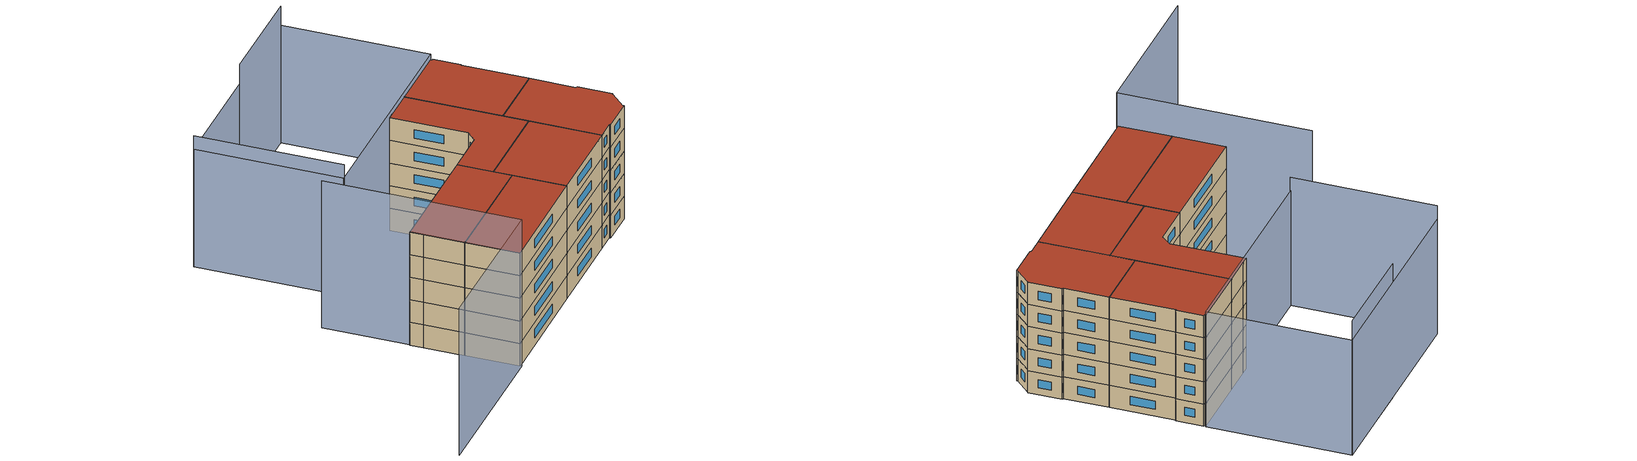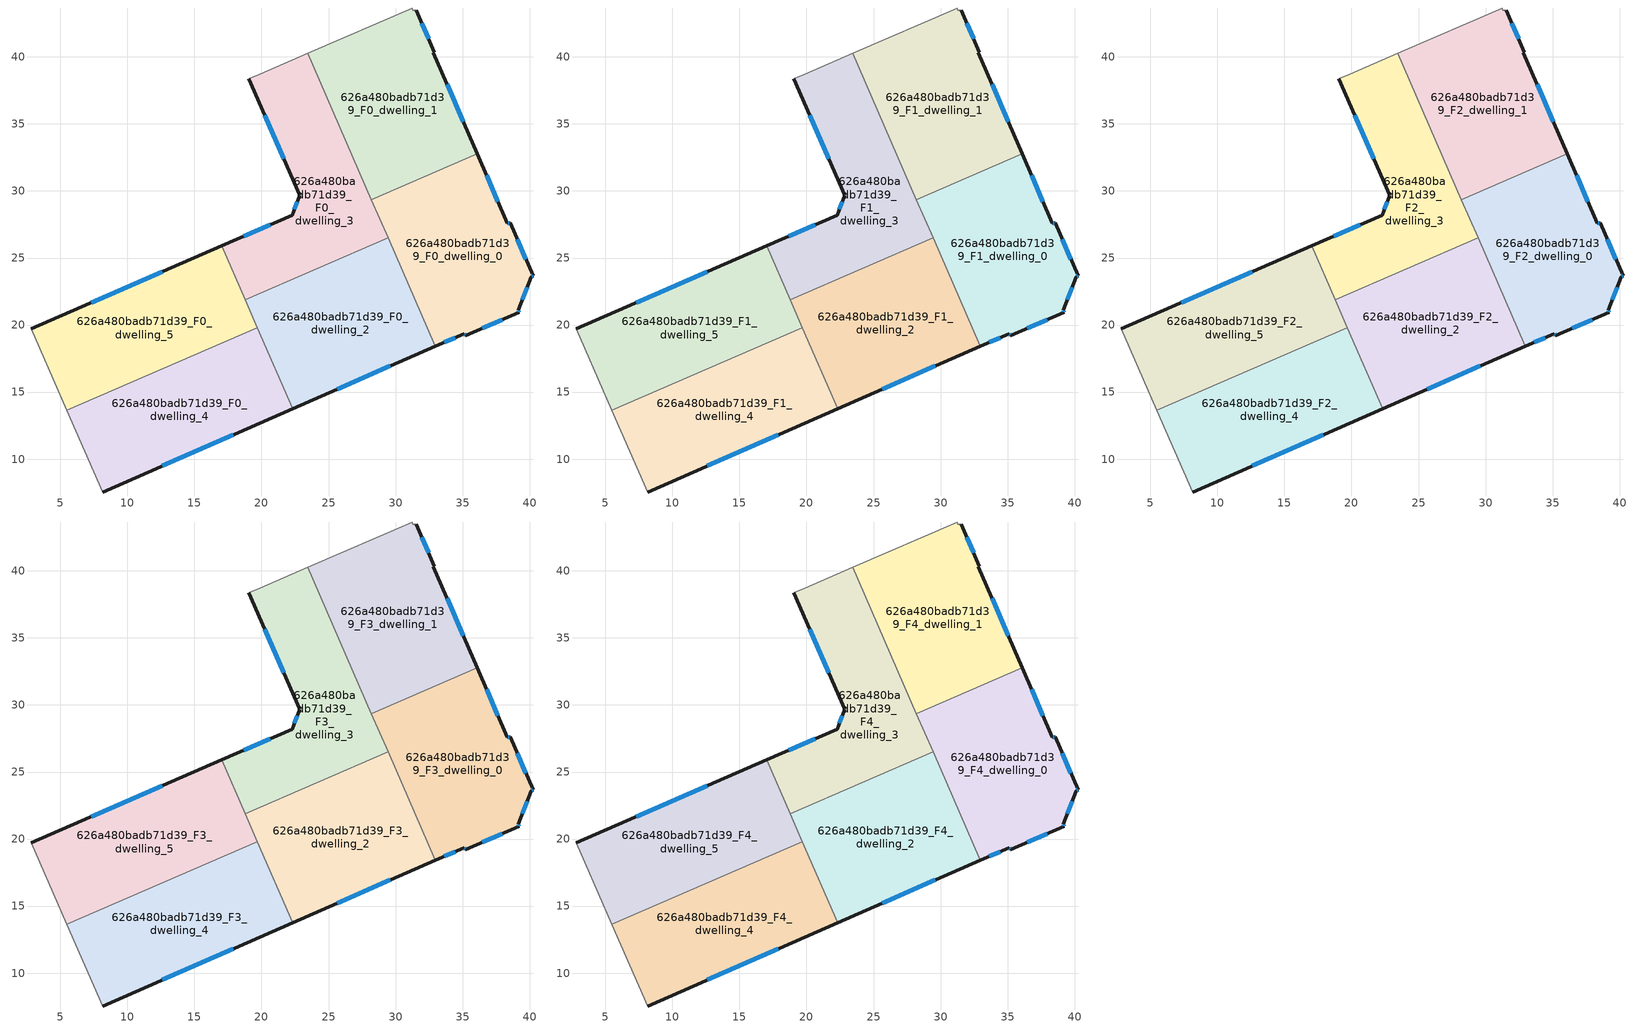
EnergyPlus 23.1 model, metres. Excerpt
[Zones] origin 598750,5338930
626a480badb71d39_F0_dwelling_0
 floor ground (EU_floor_Construction): 36.09,32.79 38.34,27.58 38.54,27.62 40.26,23.68 40.13,23.61 39.16,21.11 39.22,20.95 35.21,19.22 35.13,19.37 32.95,18.41 28.2,29.36 z0
 wall outside (EU_wall_Construction): 32.95,18.41 35.13,19.37 35.21,19.22 39.22,20.95 39.16,21.11 40.13,23.61 40.26,23.68 38.54,27.62 38.34,27.58 36.09,32.79 z0:3
 wall to 626a480badb71d39_F0_dwelling_2 (EU_wall_Construction): 29.44,26.5 32.95,18.41 z0:3
 wall to 626a480badb71d39_F0_dwelling_1 (EU_wall_Construction): 36.09,32.79 28.2,29.36 z0:3
 wall to 626a480badb71d39_F0_dwelling_3 (EU_wall_Construction): 28.2,29.36 29.44,26.5 z0:3
 window (EU_Window_Construction): 40.17,23.63 40.22,23.66 / 39.46,21.89 39.83,22.83 / 39.2,21 39.18,21.06 / 36.47,19.76 37.96,20.4 / 35.15,19.32 35.19,19.26 / 33.63,18.71 34.45,19.07 / 37.64,29.21 36.79,31.15 / 38.48,27.61 38.41,27.59 / 39.72,24.92 39.08,26.39 z0.94:2.06
626a480badb71d39_F0_dwelling_1
 floor ground (EU_floor_Construction): 31.54,43.49 32.88,40.35 32.81,40.32 36.09,32.79 28.2,29.36 23.46,40.27 31.23,43.64 31.3,43.48 z0
 wall outside (EU_wall_Construction): 36.09,32.79 32.81,40.32 32.88,40.35 31.54,43.49 z0:3
 wall adiabatic (EU_wall_Construction): 31.54,43.49 31.3,43.48 31.23,43.64 23.46,40.27 z0:3
 wall to 626a480badb71d39_F0_dwelling_3 (EU_wall_Construction): 23.46,40.27 28.2,29.36 z0:3
 window (EU_Window_Construction): 32.46,41.34 31.96,42.51 / 35.06,35.15 33.84,37.96 z0.94:2.06
626a480badb71d39_F0_dwelling_2
 floor ground (EU_floor_Construction): 29.44,26.5 32.95,18.41 22.32,13.75 18.79,21.88 z0
 wall outside (EU_wall_Construction): 22.32,13.75 32.95,18.41 z0:3
 wall to 626a480badb71d39_F0_dwelling_4 (EU_wall_Construction): 19.69,19.81 22.32,13.75 z0:3
 wall to 626a480badb71d39_F0_dwelling_3 (EU_wall_Construction): 29.44,26.5 18.79,21.88 z0:3
 wall to 626a480badb71d39_F0_dwelling_5 (EU_wall_Construction): 18.79,21.88 19.69,19.81 z0:3
 window (EU_Window_Construction): 25.65,15.21 29.62,16.95 z0.94:2.06
626a480badb71d39_F0_dwelling_3
 floor ground (EU_floor_Construction): 23.46,40.27 29.44,26.5 18.79,21.88 17.05,25.9 22.29,28.18 22.84,29.68 19.04,38.35 19.87,38.72 z0
 wall outside (EU_wall_Construction): 19.04,38.35 22.84,29.68 22.29,28.18 17.05,25.9 z0:3
 wall adiabatic (EU_wall_Construction): 23.46,40.27 19.87,38.72 19.04,38.35 z0:3
 wall to 626a480badb71d39_F0_dwelling_5 (EU_wall_Construction): 17.05,25.9 18.79,21.88 z0:3
 window (EU_Window_Construction): 20.23,35.64 21.65,32.4 / 20.64,27.47 18.69,26.61 / 22.67,29.21 22.46,28.65 z0.94:2.06
626a480badb71d39_F0_dwelling_4
 floor ground (EU_floor_Construction): 19.69,19.81 22.32,13.75 8.17,7.55 5.5,13.65 z0
 wall outside (EU_wall_Construction): 8.17,7.55 22.32,13.75 z0:3
 wall adiabatic (EU_wall_Construction): 5.5,13.65 8.17,7.55 z0:3
 wall to 626a480badb71d39_F0_dwelling_5 (EU_wall_Construction): 19.69,19.81 5.5,13.65 z0:3
 window (EU_Window_Construction): 12.6,9.49 17.88,11.81 z0.94:2.06
626a480badb71d39_F0_dwelling_5
 floor ground (EU_floor_Construction): 17.05,25.9 19.69,19.81 5.5,13.65 3.47,18.28 2.84,19.71 z0
 wall outside (EU_wall_Construction): 17.05,25.9 2.84,19.71 z0:3
 wall adiabatic (EU_wall_Construction): 2.84,19.71 3.47,18.28 5.5,13.65 z0:3
 window (EU_Window_Construction): 12.59,23.96 7.29,21.65 z0.94:2.06
626a480badb71d39_F1_dwelling_0
 floor to 626a480badb71d39_F0_dwelling_0 (EU_floor_Construction): 36.09,32.79 38.34,27.58 38.54,27.62 40.26,23.68 40.13,23.61 39.16,21.11 39.22,20.95 35.21,19.22 35.13,19.37 32.95,18.41 28.2,29.36 z3
 wall outside (EU_wall_Construction): 32.95,18.41 35.13,19.37 35.21,19.22 39.22,20.95 39.16,21.11 40.13,23.61 40.26,23.68 38.54,27.62 38.34,27.58 36.09,32.79 z3:6
 wall to 626a480badb71d39_F1_dwelling_2 (EU_wall_Construction): 29.44,26.5 32.95,18.41 z3:6
 wall to 626a480badb71d39_F1_dwelling_1 (EU_wall_Construction): 36.09,32.79 28.2,29.36 z3:6
 wall to 626a480badb71d39_F1_dwelling_3 (EU_wall_Construction): 28.2,29.36 29.44,26.5 z3:6
 window (EU_Window_Construction): 40.17,23.63 40.22,23.66 / 39.46,21.89 39.83,22.83 / 39.2,21 39.18,21.06 / 36.47,19.76 37.96,20.4 / 35.15,19.32 35.19,19.26 / 33.63,18.71 34.45,19.07 / 37.64,29.21 36.79,31.15 / 38.48,27.61 38.41,27.59 / 39.72,24.92 39.08,26.39 z3.94:5.06
626a480badb71d39_F1_dwelling_1
 floor to 626a480badb71d39_F0_dwelling_1 (EU_floor_Construction): 31.54,43.49 32.88,40.35 32.81,40.32 36.09,32.79 28.2,29.36 23.46,40.27 31.23,43.64 31.3,43.48 z3
 wall outside (EU_wall_Construction): 36.09,32.79 32.81,40.32 32.88,40.35 31.54,43.49 z3:6
 wall adiabatic (EU_wall_Construction): 31.54,43.49 31.3,43.48 31.23,43.64 23.46,40.27 z3:6
 wall to 626a480badb71d39_F1_dwelling_3 (EU_wall_Construction): 23.46,40.27 28.2,29.36 z3:6
 window (EU_Window_Construction): 32.46,41.34 31.96,42.51 / 35.06,35.15 33.84,37.96 z3.94:5.06
626a480badb71d39_F1_dwelling_2
 floor to 626a480badb71d39_F0_dwelling_2 (EU_floor_Construction): 29.44,26.5 32.95,18.41 22.32,13.75 18.79,21.88 z3
 wall outside (EU_wall_Construction): 22.32,13.75 32.95,18.41 z3:6
 wall to 626a480badb71d39_F1_dwelling_4 (EU_wall_Construction): 19.69,19.81 22.32,13.75 z3:6
 wall to 626a480badb71d39_F1_dwelling_3 (EU_wall_Construction): 29.44,26.5 18.79,21.88 z3:6
 wall to 626a480badb71d39_F1_dwelling_5 (EU_wall_Construction): 18.79,21.88 19.69,19.81 z3:6
 window (EU_Window_Construction): 25.65,15.21 29.62,16.95 z3.94:5.06
626a480badb71d39_F1_dwelling_3
 floor to 626a480badb71d39_F0_dwelling_3 (EU_floor_Construction): 23.46,40.27 29.44,26.5 18.79,21.88 17.05,25.9 22.29,28.18 22.84,29.68 19.04,38.35 19.87,38.72 z3
 wall outside (EU_wall_Construction): 19.04,38.35 22.84,29.68 22.29,28.18 17.05,25.9 z3:6
 wall adiabatic (EU_wall_Construction): 23.46,40.27 19.87,38.72 19.04,38.35 z3:6
 wall to 626a480badb71d39_F1_dwelling_5 (EU_wall_Construction): 17.05,25.9 18.79,21.88 z3:6
 window (EU_Window_Construction): 20.23,35.64 21.65,32.4 / 20.64,27.47 18.69,26.61 / 22.67,29.21 22.46,28.65 z3.94:5.06
626a480badb71d39_F1_dwelling_4
 floor to 626a480badb71d39_F0_dwelling_4 (EU_floor_Construction): 19.69,19.81 22.32,13.75 8.17,7.55 5.5,13.65 z3
 wall outside (EU_wall_Construction): 8.17,7.55 22.32,13.75 z3:6
 wall adiabatic (EU_wall_Construction): 5.5,13.65 8.17,7.55 z3:6
 wall to 626a480badb71d39_F1_dwelling_5 (EU_wall_Construction): 19.69,19.81 5.5,13.65 z3:6
 window (EU_Window_Construction): 12.6,9.49 17.88,11.81 z3.94:5.06
626a480badb71d39_F1_dwelling_5
 floor to 626a480badb71d39_F0_dwelling_5 (EU_floor_Construction): 17.05,25.9 19.69,19.81 5.5,13.65 3.47,18.28 2.84,19.71 z3
 wall outside (EU_wall_Construction): 17.05,25.9 2.84,19.71 z3:6
 wall adiabatic (EU_wall_Construction): 2.84,19.71 3.47,18.28 5.5,13.65 z3:6
 window (EU_Window_Construction): 12.59,23.96 7.29,21.65 z3.94:5.06
626a480badb71d39_F2_dwelling_0
 floor to 626a480badb71d39_F1_dwelling_0 (EU_floor_Construction): 36.09,32.79 38.34,27.58 38.54,27.62 40.26,23.68 40.13,23.61 39.16,21.11 39.22,20.95 35.21,19.22 35.13,19.37 32.95,18.41 28.2,29.36 z6
 wall outside (EU_wall_Construction): 32.95,18.41 35.13,19.37 35.21,19.22 39.22,20.95 39.16,21.11 40.13,23.61 40.26,23.68 38.54,27.62 38.34,27.58 36.09,32.79 z6:9
 wall to 626a480badb71d39_F2_dwelling_2 (EU_wall_Construction): 29.44,26.5 32.95,18.41 z6:9
 wall to 626a480badb71d39_F2_dwelling_1 (EU_wall_Construction): 36.09,32.79 28.2,29.36 z6:9
 wall to 626a480badb71d39_F2_dwelling_3 (EU_wall_Construction): 28.2,29.36 29.44,26.5 z6:9
 window (EU_Window_Construction): 40.17,23.63 40.22,23.66 / 39.46,21.89 39.83,22.83 / 39.2,21 39.18,21.06 / 36.47,19.76 37.96,20.4 / 35.15,19.32 35.19,19.26 / 33.63,18.71 34.45,19.07 / 37.64,29.21 36.79,31.15 / 38.48,27.61 38.41,27.59 / 39.72,24.92 39.08,26.39 z6.94:8.06
626a480badb71d39_F2_dwelling_1
 floor to 626a480badb71d39_F1_dwelling_1 (EU_floor_Construction): 31.54,43.49 32.88,40.35 32.81,40.32 36.09,32.79 28.2,29.36 23.46,40.27 31.23,43.64 31.3,43.48 z6
 wall outside (EU_wall_Construction): 36.09,32.79 32.81,40.32 32.88,40.35 31.54,43.49 z6:9
 wall adiabatic (EU_wall_Construction): 31.54,43.49 31.3,43.48 31.23,43.64 23.46,40.27 z6:9
 wall to 626a480badb71d39_F2_dwelling_3 (EU_wall_Construction): 23.46,40.27 28.2,29.36 z6:9
 window (EU_Window_Construction): 32.46,41.34 31.96,42.51 / 35.06,35.15 33.84,37.96 z6.94:8.06
626a480badb71d39_F2_dwelling_2
 floor to 626a480badb71d39_F1_dwelling_2 (EU_floor_Construction): 29.44,26.5 32.95,18.41 22.32,13.75 18.79,21.88 z6
 wall outside (EU_wall_Construction): 22.32,13.75 32.95,18.41 z6:9
 wall to 626a480badb71d39_F2_dwelling_4 (EU_wall_Construction): 19.69,19.81 22.32,13.75 z6:9
 wall to 626a480badb71d39_F2_dwelling_3 (EU_wall_Construction): 29.44,26.5 18.79,21.88 z6:9
 wall to 626a480badb71d39_F2_dwelling_5 (EU_wall_Construction): 18.79,21.88 19.69,19.81 z6:9
 window (EU_Window_Construction): 25.65,15.21 29.62,16.95 z6.94:8.06
626a480badb71d39_F2_dwelling_3
 floor to 626a480badb71d39_F1_dwelling_3 (EU_floor_Construction): 23.46,40.27 29.44,26.5 18.79,21.88 17.05,25.9 22.29,28.18 22.84,29.68 19.04,38.35 19.87,38.72 z6
 wall outside (EU_wall_Construction): 19.04,38.35 22.84,29.68 22.29,28.18 17.05,25.9 z6:9
 wall adiabatic (EU_wall_Construction): 23.46,40.27 19.87,38.72 19.04,38.35 z6:9
 wall to 626a480badb71d39_F2_dwelling_5 (EU_wall_Construction): 17.05,25.9 18.79,21.88 z6:9
 window (EU_Window_Construction): 20.23,35.64 21.65,32.4 / 20.64,27.47 18.69,26.61 / 22.67,29.21 22.46,28.65 z6.94:8.06
626a480badb71d39_F2_dwelling_4
 floor to 626a480badb71d39_F1_dwelling_4 (EU_floor_Construction): 19.69,19.81 22.32,13.75 8.17,7.55 5.5,13.65 z6
 wall outside (EU_wall_Construction): 8.17,7.55 22.32,13.75 z6:9
 wall adiabatic (EU_wall_Construction): 5.5,13.65 8.17,7.55 z6:9
 wall to 626a480badb71d39_F2_dwelling_5 (EU_wall_Construction): 19.69,19.81 5.5,13.65 z6:9
 window (EU_Window_Construction): 12.6,9.49 17.88,11.81 z6.94:8.06
626a480badb71d39_F2_dwelling_5
 floor to 626a480badb71d39_F1_dwelling_5 (EU_floor_Construction): 17.05,25.9 19.69,19.81 5.5,13.65 3.47,18.28 2.84,19.71 z6
 wall outside (EU_wall_Construction): 17.05,25.9 2.84,19.71 z6:9
 wall adiabatic (EU_wall_Construction): 2.84,19.71 3.47,18.28 5.5,13.65 z6:9
 window (EU_Window_Construction): 12.59,23.96 7.29,21.65 z6.94:8.06
626a480badb71d39_F3_dwelling_0
 floor to 626a480badb71d39_F2_dwelling_0 (EU_floor_Construction): 36.09,32.79 38.34,27.58 38.54,27.62 40.26,23.68 40.13,23.61 39.16,21.11 39.22,20.95 35.21,19.22 35.13,19.37 32.95,18.41 28.2,29.36 z9
 wall outside (EU_wall_Construction): 32.95,18.41 35.13,19.37 35.21,19.22 39.22,20.95 39.16,21.11 40.13,23.61 40.26,23.68 38.54,27.62 38.34,27.58 36.09,32.79 z9:12
 wall to 626a480badb71d39_F3_dwelling_2 (EU_wall_Construction): 29.44,26.5 32.95,18.41 z9:12
 wall to 626a480badb71d39_F3_dwelling_1 (EU_wall_Construction): 36.09,32.79 28.2,29.36 z9:12
 wall to 626a480badb71d39_F3_dwelling_3 (EU_wall_Construction): 28.2,29.36 29.44,26.5 z9:12
 window (EU_Window_Construction): 40.17,23.63 40.22,23.66 / 39.46,21.89 39.83,22.83 / 39.2,21 39.18,21.06 / 36.47,19.76 37.96,20.4 / 35.15,19.32 35.19,19.26 / 33.63,18.71 34.45,19.07 / 37.64,29.21 36.79,31.15 / 38.48,27.61 38.41,27.59 / 39.72,24.92 39.08,26.39 z9.94:11.06
626a480badb71d39_F3_dwelling_1
 floor to 626a480badb71d39_F2_dwelling_1 (EU_floor_Construction): 31.54,43.49 32.88,40.35 32.81,40.32 36.09,32.79 28.2,29.36 23.46,40.27 31.23,43.64 31.3,43.48 z9
 wall outside (EU_wall_Construction): 36.09,32.79 32.81,40.32 32.88,40.35 31.54,43.49 z9:12
 wall adiabatic (EU_wall_Construction): 31.54,43.49 31.3,43.48 31.23,43.64 23.46,40.27 z9:12
 wall to 626a480badb71d39_F3_dwelling_3 (EU_wall_Construction): 23.46,40.27 28.2,29.36 z9:12
 window (EU_Window_Construction): 32.46,41.34 31.96,42.51 / 35.06,35.15 33.84,37.96 z9.94:11.06
626a480badb71d39_F3_dwelling_2
 floor to 626a480badb71d39_F2_dwelling_2 (EU_floor_Construction): 29.44,26.5 32.95,18.41 22.32,13.75 18.79,21.88 z9
 wall outside (EU_wall_Construction): 22.32,13.75 32.95,18.41 z9:12
 wall to 626a480badb71d39_F3_dwelling_4 (EU_wall_Construction): 19.69,19.81 22.32,13.75 z9:12
 wall to 626a480badb71d39_F3_dwelling_3 (EU_wall_Construction): 29.44,26.5 18.79,21.88 z9:12
 wall to 626a480badb71d39_F3_dwelling_5 (EU_wall_Construction): 18.79,21.88 19.69,19.81 z9:12
 window (EU_Window_Construction): 25.65,15.21 29.62,16.95 z9.94:11.06
626a480badb71d39_F3_dwelling_3
 floor to 626a480badb71d39_F2_dwelling_3 (EU_floor_Construction): 23.46,40.27 29.44,26.5 18.79,21.88 17.05,25.9 22.29,28.18 22.84,29.68 19.04,38.35 19.87,38.72 z9
 wall outside (EU_wall_Construction): 19.04,38.35 22.84,29.68 22.29,28.18 17.05,25.9 z9:12
 wall adiabatic (EU_wall_Construction): 23.46,40.27 19.87,38.72 19.04,38.35 z9:12
 wall to 626a480badb71d39_F3_dwelling_5 (EU_wall_Construction): 17.05,25.9 18.79,21.88 z9:12
 window (EU_Window_Construction): 20.23,35.64 21.65,32.4 / 20.64,27.47 18.69,26.61 / 22.67,29.21 22.46,28.65 z9.94:11.06
626a480badb71d39_F3_dwelling_4
 floor to 626a480badb71d39_F2_dwelling_4 (EU_floor_Construction): 19.69,19.81 22.32,13.75 8.17,7.55 5.5,13.65 z9
 wall outside (EU_wall_Construction): 8.17,7.55 22.32,13.75 z9:12
 wall adiabatic (EU_wall_Construction): 5.5,13.65 8.17,7.55 z9:12
 wall to 626a480badb71d39_F3_dwelling_5 (EU_wall_Construction): 19.69,19.81 5.5,13.65 z9:12
 window (EU_Window_Construction): 12.6,9.49 17.88,11.81 z9.94:11.06
626a480badb71d39_F3_dwelling_5
 floor to 626a480badb71d39_F2_dwelling_5 (EU_floor_Construction): 17.05,25.9 19.69,19.81 5.5,13.65 3.47,18.28 2.84,19.71 z9
 wall outside (EU_wall_Construction): 17.05,25.9 2.84,19.71 z9:12
 wall adiabatic (EU_wall_Construction): 2.84,19.71 3.47,18.28 5.5,13.65 z9:12
 window (EU_Window_Construction): 12.59,23.96 7.29,21.65 z9.94:11.06
626a480badb71d39_F4_dwelling_0
 floor to 626a480badb71d39_F3_dwelling_0 (EU_floor_Construction): 36.09,32.79 38.34,27.58 38.54,27.62 40.26,23.68 40.13,23.61 39.16,21.11 39.22,20.95 35.21,19.22 35.13,19.37 32.95,18.41 28.2,29.36 z12
 wall outside (EU_wall_Construction): 32.95,18.41 35.13,19.37 35.21,19.22 39.22,20.95 39.16,21.11 40.13,23.61 40.26,23.68 38.54,27.62 38.34,27.58 36.09,32.79 z12:15
 wall to 626a480badb71d39_F4_dwelling_2 (EU_wall_Construction): 29.44,26.5 32.95,18.41 z12:15
 wall to 626a480badb71d39_F4_dwelling_1 (EU_wall_Construction): 36.09,32.79 28.2,29.36 z12:15
 wall to 626a480badb71d39_F4_dwelling_3 (EU_wall_Construction): 28.2,29.36 29.44,26.5 z12:15
 window (EU_Window_Construction): 40.17,23.63 40.22,23.66 / 39.46,21.89 39.83,22.83 / 39.2,21 39.18,21.06 / 36.47,19.76 37.96,20.4 / 35.15,19.32 35.19,19.26 / 33.63,18.71 34.45,19.07 / 37.64,29.21 36.79,31.15 / 38.48,27.61 38.41,27.59 / 39.72,24.92 39.08,26.39 z12.94:14.06
 roof outside (EU_roof_Construction): 39.22,20.95 39.16,21.11 40.13,23.61 40.26,23.68 38.54,27.62 38.34,27.58 36.09,32.79 28.2,29.36 32.95,18.41 35.13,19.37 35.21,19.22 z15
626a480badb71d39_F4_dwelling_1
 floor to 626a480badb71d39_F3_dwelling_1 (EU_floor_Construction): 31.54,43.49 32.88,40.35 32.81,40.32 36.09,32.79 28.2,29.36 23.46,40.27 31.23,43.64 31.3,43.48 z12
 wall outside (EU_wall_Construction): 36.09,32.79 32.81,40.32 32.88,40.35 31.54,43.49 z12:15
 wall adiabatic (EU_wall_Construction): 31.54,43.49 31.3,43.48 31.23,43.64 23.46,40.27 z12:15
 wall to 626a480badb71d39_F4_dwelling_3 (EU_wall_Construction): 23.46,40.27 28.2,29.36 z12:15
 window (EU_Window_Construction): 32.46,41.34 31.96,42.51 / 35.06,35.15 33.84,37.96 z12.94:14.06
 roof outside (EU_roof_Construction): 36.09,32.79 32.81,40.32 32.88,40.35 31.54,43.49 31.3,43.48 31.23,43.64 23.46,40.27 28.2,29.36 z15
626a480badb71d39_F4_dwelling_2
 floor to 626a480badb71d39_F3_dwelling_2 (EU_floor_Construction): 29.44,26.5 32.95,18.41 22.32,13.75 18.79,21.88 z12
 wall outside (EU_wall_Construction): 22.32,13.75 32.95,18.41 z12:15
 wall to 626a480badb71d39_F4_dwelling_4 (EU_wall_Construction): 19.69,19.81 22.32,13.75 z12:15
 wall to 626a480badb71d39_F4_dwelling_3 (EU_wall_Construction): 29.44,26.5 18.79,21.88 z12:15
 wall to 626a480badb71d39_F4_dwelling_5 (EU_wall_Construction): 18.79,21.88 19.69,19.81 z12:15
 window (EU_Window_Construction): 25.65,15.21 29.62,16.95 z12.94:14.06
 roof outside (EU_roof_Construction): 32.95,18.41 29.44,26.5 18.79,21.88 22.32,13.75 z15
626a480badb71d39_F4_dwelling_3
 floor to 626a480badb71d39_F3_dwelling_3 (EU_floor_Construction): 23.46,40.27 29.44,26.5 18.79,21.88 17.05,25.9 22.29,28.18 22.84,29.68 19.04,38.35 19.87,38.72 z12
 wall outside (EU_wall_Construction): 19.04,38.35 22.84,29.68 22.29,28.18 17.05,25.9 z12:15
 wall adiabatic (EU_wall_Construction): 23.46,40.27 19.87,38.72 19.04,38.35 z12:15
 wall to 626a480badb71d39_F4_dwelling_5 (EU_wall_Construction): 17.05,25.9 18.79,21.88 z12:15
 window (EU_Window_Construction): 20.23,35.64 21.65,32.4 / 20.64,27.47 18.69,26.61 / 22.67,29.21 22.46,28.65 z12.94:14.06
 roof outside (EU_roof_Construction): 29.44,26.5 23.46,40.27 19.87,38.72 19.04,38.35 22.84,29.68 22.29,28.18 17.05,25.9 18.79,21.88 z15
626a480badb71d39_F4_dwelling_4
 floor to 626a480badb71d39_F3_dwelling_4 (EU_floor_Construction): 19.69,19.81 22.32,13.75 8.17,7.55 5.5,13.65 z12
 wall outside (EU_wall_Construction): 8.17,7.55 22.32,13.75 z12:15
 wall adiabatic (EU_wall_Construction): 5.5,13.65 8.17,7.55 z12:15
 wall to 626a480badb71d39_F4_dwelling_5 (EU_wall_Construction): 19.69,19.81 5.5,13.65 z12:15
 window (EU_Window_Construction): 12.6,9.49 17.88,11.81 z12.94:14.06
 roof outside (EU_roof_Construction): 22.32,13.75 19.69,19.81 5.5,13.65 8.17,7.55 z15
626a480badb71d39_F4_dwelling_5
 floor to 626a480badb71d39_F3_dwelling_5 (EU_floor_Construction): 17.05,25.9 19.69,19.81 5.5,13.65 3.47,18.28 2.84,19.71 z12
 wall outside (EU_wall_Construction): 17.05,25.9 2.84,19.71 z12:15
 wall adiabatic (EU_wall_Construction): 2.84,19.71 3.47,18.28 5.5,13.65 z12:15
 window (EU_Window_Construction): 12.59,23.96 7.29,21.65 z12.94:14.06
 roof outside (EU_roof_Construction): 19.69,19.81 17.05,25.9 2.84,19.71 3.47,18.28 5.5,13.65 z15
shading: -1.32,29.5 8.23,7.39 / 8.23,7.39 -10.42,-0.67 z0:19.5; -1.79,49.05 5.4,32.41 z0:17.4; -1.8,49.05 24.27,60.32 / 24.27,60.32 31.44,43.72 / 31.44,43.72 5.37,32.45 / 5.37,32.45 -1.8,49.05 z0:15.6; 24.23,60.3 11.94,54.99 z0:18.2
[Building]
EU S2 Campaign: North Axis=0; Terrain=City; Solar Distribution=FullExterior
[Site:Location]
Vienna: Latitude=48; Longitude=16.5; Time Zone=1; Elevation=183
[SizingPeriod:WeatherFileDays]
AnnualSizingPeriod: Begin Month=1; Begin Day of Month=1; End Month=12; End Day of Month=31; Day of Week for Start Day=Monday; Use Weather File Daylight Saving Period=No; Use Weather File Rain and Snow Indicators=No
[MATERIAL]
EU_InternalMass_Material: Roughness=MediumRough; Thickness=0.1; Conductivity=1; Density=1800; Specific Heat=900; Thermal Absorptance=0.9; Solar Absorptance=0.7; Visible Absorptance=0.7
[MATERIAL:NOMASS] Roughness=MediumRough; Thermal Absorptance=0.9; Solar Absorptance=0.7; Visible Absorptance=0.7
Name | Thermal Resistance
EU_wall_NoMass | 0.914258
EU_roof_NoMass | 0.954009
EU_floor_NoMass | 1.09711
[WINDOWMATERIAL:SIMPLEGLAZINGSYSTEM]
EU_Window_SimpleGlazing: UFactor=2.09642; Solar Heat Gain Coefficient=0.65; Visible Transmittance=0.65
[CONSTRUCTION]
EU_wall_Construction: EU_wall_NoMass
EU_roof_Construction: EU_roof_NoMass
EU_floor_Construction: EU_floor_NoMass
EU_Window_Construction: EU_Window_SimpleGlazing
EU_InternalMass_Construction: EU_InternalMass_Material
[ZONE] Type=1; Multiplier=1; Ceiling Height=autocalculate; Floor Area=autocalculate; Part of Total Floor Area=Yes
Name | Volume
626a480badb71d39_F0_dwelling_0; 626a480badb71d39_F1_dwelling_0; 626a480badb71d39_F2_dwelling_0; 626a480badb71d39_F3_dwelling_0; 626a480badb71d39_F4_dwelling_0; 626a480badb71d39_F0_dwelling_3; 626a480badb71d39_F1_dwelling_3; 626a480badb71d39_F2_dwelling_3; 626a480badb71d39_F3_dwelling_3; 626a480badb71d39_F4_dwelling_3 | 307.753
626a480badb71d39_F0_dwelling_1; 626a480badb71d39_F1_dwelling_1; 626a480badb71d39_F2_dwelling_1; 626a480badb71d39_F3_dwelling_1; 626a480badb71d39_F4_dwelling_1 | 307.755
626a480badb71d39_F0_dwelling_2; 626a480badb71d39_F1_dwelling_2; 626a480badb71d39_F2_dwelling_2; 626a480badb71d39_F3_dwelling_2; 626a480badb71d39_F4_dwelling_2 | 307.74
626a480badb71d39_F0_dwelling_4; 626a480badb71d39_F1_dwelling_4; 626a480badb71d39_F2_dwelling_4; 626a480badb71d39_F3_dwelling_4; 626a480badb71d39_F4_dwelling_4 | 307.738
626a480badb71d39_F0_dwelling_5; 626a480badb71d39_F1_dwelling_5; 626a480badb71d39_F2_dwelling_5; 626a480badb71d39_F3_dwelling_5; 626a480badb71d39_F4_dwelling_5 | 307.758
[INTERNALMASS] Construction=EU_InternalMass_Construction
Name | Zone or ZoneList | Surface Area
626a480badb71d39_F0_dwelling_0_EU_InternalMass | 626a480badb71d39_F0_dwelling_0 | 102.584
626a480badb71d39_F0_dwelling_1_EU_InternalMass | 626a480badb71d39_F0_dwelling_1 | 102.585
626a480badb71d39_F0_dwelling_2_EU_InternalMass | 626a480badb71d39_F0_dwelling_2 | 102.58
626a480badb71d39_F0_dwelling_3_EU_InternalMass | 626a480badb71d39_F0_dwelling_3 | 102.585
626a480badb71d39_F0_dwelling_4_EU_InternalMass | 626a480badb71d39_F0_dwelling_4 | 102.579
626a480badb71d39_F0_dwelling_5_EU_InternalMass | 626a480badb71d39_F0_dwelling_5 | 102.586
626a480badb71d39_F1_dwelling_0_EU_InternalMass | 626a480badb71d39_F1_dwelling_0 | 102.584
626a480badb71d39_F1_dwelling_1_EU_InternalMass | 626a480badb71d39_F1_dwelling_1 | 102.585
626a480badb71d39_F1_dwelling_2_EU_InternalMass | 626a480badb71d39_F1_dwelling_2 | 102.58
626a480badb71d39_F1_dwelling_3_EU_InternalMass | 626a480badb71d39_F1_dwelling_3 | 102.585
626a480badb71d39_F1_dwelling_4_EU_InternalMass | 626a480badb71d39_F1_dwelling_4 | 102.579
626a480badb71d39_F1_dwelling_5_EU_InternalMass | 626a480badb71d39_F1_dwelling_5 | 102.586
626a480badb71d39_F2_dwelling_0_EU_InternalMass | 626a480badb71d39_F2_dwelling_0 | 102.584
626a480badb71d39_F2_dwelling_1_EU_InternalMass | 626a480badb71d39_F2_dwelling_1 | 102.585
626a480badb71d39_F2_dwelling_2_EU_InternalMass | 626a480badb71d39_F2_dwelling_2 | 102.58
626a480badb71d39_F2_dwelling_3_EU_InternalMass | 626a480badb71d39_F2_dwelling_3 | 102.585
626a480badb71d39_F2_dwelling_4_EU_InternalMass | 626a480badb71d39_F2_dwelling_4 | 102.579
626a480badb71d39_F2_dwelling_5_EU_InternalMass | 626a480badb71d39_F2_dwelling_5 | 102.586
626a480badb71d39_F3_dwelling_0_EU_InternalMass | 626a480badb71d39_F3_dwelling_0 | 102.584
626a480badb71d39_F3_dwelling_1_EU_InternalMass | 626a480badb71d39_F3_dwelling_1 | 102.585
626a480badb71d39_F3_dwelling_2_EU_InternalMass | 626a480badb71d39_F3_dwelling_2 | 102.58
626a480badb71d39_F3_dwelling_3_EU_InternalMass | 626a480badb71d39_F3_dwelling_3 | 102.585
626a480badb71d39_F3_dwelling_4_EU_InternalMass | 626a480badb71d39_F3_dwelling_4 | 102.579
626a480badb71d39_F3_dwelling_5_EU_InternalMass | 626a480badb71d39_F3_dwelling_5 | 102.586
626a480badb71d39_F4_dwelling_0_EU_InternalMass | 626a480badb71d39_F4_dwelling_0 | 102.584
626a480badb71d39_F4_dwelling_1_EU_InternalMass | 626a480badb71d39_F4_dwelling_1 | 102.585
626a480badb71d39_F4_dwelling_2_EU_InternalMass | 626a480badb71d39_F4_dwelling_2 | 102.58
626a480badb71d39_F4_dwelling_3_EU_InternalMass | 626a480badb71d39_F4_dwelling_3 | 102.585
626a480badb71d39_F4_dwelling_4_EU_InternalMass | 626a480badb71d39_F4_dwelling_4 | 102.579
626a480badb71d39_F4_dwelling_5_EU_InternalMass | 626a480badb71d39_F4_dwelling_5 | 102.586
[OTHEREQUIPMENT] Fuel Type=Electricity; Design Level Calculation Method=Watts/Area; Power per Zone Floor Area=1; Fraction Latent=0; Fraction Radiant=0; Fraction Lost=0; Carbon Dioxide Generation Rate=0; EndUse Subcategory=EU_Step8_InternalGains
Name | Zone or ZoneList or Space or SpaceList | Schedule
EU_Step8_InternalGain_626a480badb71d39_F0_dwelling_0_f000 | 626a480badb71d39_F0_dwelling_0 | EU_Step8_GainSchedule_626a480badb71d39_F0_dwelling_0_f000
EU_Step8_InternalGain_626a480badb71d39_F0_dwelling_1_f000 | 626a480badb71d39_F0_dwelling_1 | EU_Step8_GainSchedule_626a480badb71d39_F0_dwelling_1_f000
EU_Step8_InternalGain_626a480badb71d39_F0_dwelling_2_f000 | 626a480badb71d39_F0_dwelling_2 | EU_Step8_GainSchedule_626a480badb71d39_F0_dwelling_2_f000
EU_Step8_InternalGain_626a480badb71d39_F0_dwelling_3_f000 | 626a480badb71d39_F0_dwelling_3 | EU_Step8_GainSchedule_626a480badb71d39_F0_dwelling_3_f000
EU_Step8_InternalGain_626a480badb71d39_F0_dwelling_4_f000 | 626a480badb71d39_F0_dwelling_4 | EU_Step8_GainSchedule_626a480badb71d39_F0_dwelling_4_f000
EU_Step8_InternalGain_626a480badb71d39_F0_dwelling_5_f000 | 626a480badb71d39_F0_dwelling_5 | EU_Step8_GainSchedule_626a480badb71d39_F0_dwelling_5_f000
EU_Step8_InternalGain_626a480badb71d39_F1_dwelling_0_f000 | 626a480badb71d39_F1_dwelling_0 | EU_Step8_GainSchedule_626a480badb71d39_F1_dwelling_0_f000
EU_Step8_InternalGain_626a480badb71d39_F1_dwelling_1_f000 | 626a480badb71d39_F1_dwelling_1 | EU_Step8_GainSchedule_626a480badb71d39_F1_dwelling_1_f000
EU_Step8_InternalGain_626a480badb71d39_F1_dwelling_2_f000 | 626a480badb71d39_F1_dwelling_2 | EU_Step8_GainSchedule_626a480badb71d39_F1_dwelling_2_f000
EU_Step8_InternalGain_626a480badb71d39_F1_dwelling_3_f000 | 626a480badb71d39_F1_dwelling_3 | EU_Step8_GainSchedule_626a480badb71d39_F1_dwelling_3_f000
EU_Step8_InternalGain_626a480badb71d39_F1_dwelling_4_f000 | 626a480badb71d39_F1_dwelling_4 | EU_Step8_GainSchedule_626a480badb71d39_F1_dwelling_4_f000
EU_Step8_InternalGain_626a480badb71d39_F1_dwelling_5_f000 | 626a480badb71d39_F1_dwelling_5 | EU_Step8_GainSchedule_626a480badb71d39_F1_dwelling_5_f000
EU_Step8_InternalGain_626a480badb71d39_F2_dwelling_0_f000 | 626a480badb71d39_F2_dwelling_0 | EU_Step8_GainSchedule_626a480badb71d39_F2_dwelling_0_f000
EU_Step8_InternalGain_626a480badb71d39_F2_dwelling_1_f000 | 626a480badb71d39_F2_dwelling_1 | EU_Step8_GainSchedule_626a480badb71d39_F2_dwelling_1_f000
EU_Step8_InternalGain_626a480badb71d39_F2_dwelling_2_f000 | 626a480badb71d39_F2_dwelling_2 | EU_Step8_GainSchedule_626a480badb71d39_F2_dwelling_2_f000
EU_Step8_InternalGain_626a480badb71d39_F2_dwelling_3_f000 | 626a480badb71d39_F2_dwelling_3 | EU_Step8_GainSchedule_626a480badb71d39_F2_dwelling_3_f000
EU_Step8_InternalGain_626a480badb71d39_F2_dwelling_4_f000 | 626a480badb71d39_F2_dwelling_4 | EU_Step8_GainSchedule_626a480badb71d39_F2_dwelling_4_f000
EU_Step8_InternalGain_626a480badb71d39_F2_dwelling_5_f000 | 626a480badb71d39_F2_dwelling_5 | EU_Step8_GainSchedule_626a480badb71d39_F2_dwelling_5_f000
EU_Step8_InternalGain_626a480badb71d39_F3_dwelling_0_f000 | 626a480badb71d39_F3_dwelling_0 | EU_Step8_GainSchedule_626a480badb71d39_F3_dwelling_0_f000
EU_Step8_InternalGain_626a480badb71d39_F3_dwelling_1_f000 | 626a480badb71d39_F3_dwelling_1 | EU_Step8_GainSchedule_626a480badb71d39_F3_dwelling_1_f000
EU_Step8_InternalGain_626a480badb71d39_F3_dwelling_2_f000 | 626a480badb71d39_F3_dwelling_2 | EU_Step8_GainSchedule_626a480badb71d39_F3_dwelling_2_f000
EU_Step8_InternalGain_626a480badb71d39_F3_dwelling_3_f000 | 626a480badb71d39_F3_dwelling_3 | EU_Step8_GainSchedule_626a480badb71d39_F3_dwelling_3_f000
EU_Step8_InternalGain_626a480badb71d39_F3_dwelling_4_f000 | 626a480badb71d39_F3_dwelling_4 | EU_Step8_GainSchedule_626a480badb71d39_F3_dwelling_4_f000
EU_Step8_InternalGain_626a480badb71d39_F3_dwelling_5_f000 | 626a480badb71d39_F3_dwelling_5 | EU_Step8_GainSchedule_626a480badb71d39_F3_dwelling_5_f000
EU_Step8_InternalGain_626a480badb71d39_F4_dwelling_0_f000 | 626a480badb71d39_F4_dwelling_0 | EU_Step8_GainSchedule_626a480badb71d39_F4_dwelling_0_f000
EU_Step8_InternalGain_626a480badb71d39_F4_dwelling_1_f000 | 626a480badb71d39_F4_dwelling_1 | EU_Step8_GainSchedule_626a480badb71d39_F4_dwelling_1_f000
EU_Step8_InternalGain_626a480badb71d39_F4_dwelling_2_f000 | 626a480badb71d39_F4_dwelling_2 | EU_Step8_GainSchedule_626a480badb71d39_F4_dwelling_2_f000
EU_Step8_InternalGain_626a480badb71d39_F4_dwelling_3_f000 | 626a480badb71d39_F4_dwelling_3 | EU_Step8_GainSchedule_626a480badb71d39_F4_dwelling_3_f000
EU_Step8_InternalGain_626a480badb71d39_F4_dwelling_4_f000 | 626a480badb71d39_F4_dwelling_4 | EU_Step8_GainSchedule_626a480badb71d39_F4_dwelling_4_f000
EU_Step8_InternalGain_626a480badb71d39_F4_dwelling_5_f000 | 626a480badb71d39_F4_dwelling_5 | EU_Step8_GainSchedule_626a480badb71d39_F4_dwelling_5_f000
[ZONEVENTILATION:DESIGNFLOWRATE] Schedule=EU_AlwaysOn; Design Flow Rate Calculation Method=AirChanges/Hour; Air Changes per Hour=0.546891; Ventilation Type=Natural; Fan Pressure Rise=0; Fan Total Efficiency=1; Constant Term Coefficient=1; Temperature Term Coefficient=0; Velocity Term Coefficient=0; Velocity Squared Term Coefficient=0; Minimum Indoor Temperature=-100; Maximum Indoor Temperature=100; Delta Temperature=-100; Minimum Outdoor Temperature=-100; Maximum Outdoor Temperature=100; Maximum Wind Speed=40
Name | Zone or ZoneList or Space or SpaceList
EU_ConstantAir_626a480badb71d39_F0_dwelling_0 | 626a480badb71d39_F0_dwelling_0
EU_ConstantAir_626a480badb71d39_F0_dwelling_1 | 626a480badb71d39_F0_dwelling_1
EU_ConstantAir_626a480badb71d39_F0_dwelling_2 | 626a480badb71d39_F0_dwelling_2
EU_ConstantAir_626a480badb71d39_F0_dwelling_3 | 626a480badb71d39_F0_dwelling_3
EU_ConstantAir_626a480badb71d39_F0_dwelling_4 | 626a480badb71d39_F0_dwelling_4
EU_ConstantAir_626a480badb71d39_F0_dwelling_5 | 626a480badb71d39_F0_dwelling_5
EU_ConstantAir_626a480badb71d39_F1_dwelling_0 | 626a480badb71d39_F1_dwelling_0
EU_ConstantAir_626a480badb71d39_F1_dwelling_1 | 626a480badb71d39_F1_dwelling_1
EU_ConstantAir_626a480badb71d39_F1_dwelling_2 | 626a480badb71d39_F1_dwelling_2
EU_ConstantAir_626a480badb71d39_F1_dwelling_3 | 626a480badb71d39_F1_dwelling_3
EU_ConstantAir_626a480badb71d39_F1_dwelling_4 | 626a480badb71d39_F1_dwelling_4
EU_ConstantAir_626a480badb71d39_F1_dwelling_5 | 626a480badb71d39_F1_dwelling_5
EU_ConstantAir_626a480badb71d39_F2_dwelling_0 | 626a480badb71d39_F2_dwelling_0
EU_ConstantAir_626a480badb71d39_F2_dwelling_1 | 626a480badb71d39_F2_dwelling_1
EU_ConstantAir_626a480badb71d39_F2_dwelling_2 | 626a480badb71d39_F2_dwelling_2
EU_ConstantAir_626a480badb71d39_F2_dwelling_3 | 626a480badb71d39_F2_dwelling_3
EU_ConstantAir_626a480badb71d39_F2_dwelling_4 | 626a480badb71d39_F2_dwelling_4
EU_ConstantAir_626a480badb71d39_F2_dwelling_5 | 626a480badb71d39_F2_dwelling_5
EU_ConstantAir_626a480badb71d39_F3_dwelling_0 | 626a480badb71d39_F3_dwelling_0
EU_ConstantAir_626a480badb71d39_F3_dwelling_1 | 626a480badb71d39_F3_dwelling_1
EU_ConstantAir_626a480badb71d39_F3_dwelling_2 | 626a480badb71d39_F3_dwelling_2
EU_ConstantAir_626a480badb71d39_F3_dwelling_3 | 626a480badb71d39_F3_dwelling_3
EU_ConstantAir_626a480badb71d39_F3_dwelling_4 | 626a480badb71d39_F3_dwelling_4
EU_ConstantAir_626a480badb71d39_F3_dwelling_5 | 626a480badb71d39_F3_dwelling_5
EU_ConstantAir_626a480badb71d39_F4_dwelling_0 | 626a480badb71d39_F4_dwelling_0
EU_ConstantAir_626a480badb71d39_F4_dwelling_1 | 626a480badb71d39_F4_dwelling_1
EU_ConstantAir_626a480badb71d39_F4_dwelling_2 | 626a480badb71d39_F4_dwelling_2
EU_ConstantAir_626a480badb71d39_F4_dwelling_3 | 626a480badb71d39_F4_dwelling_3
EU_ConstantAir_626a480badb71d39_F4_dwelling_4 | 626a480badb71d39_F4_dwelling_4
EU_ConstantAir_626a480badb71d39_F4_dwelling_5 | 626a480badb71d39_F4_dwelling_5
[HVACTEMPLATE:THERMOSTAT] Constant Heating Setpoint=20; Constant Cooling Setpoint=50
EU_HeatOnly_626a480badb71d39_F0_dwelling_0; EU_HeatOnly_626a480badb71d39_F0_dwelling_1; EU_HeatOnly_626a480badb71d39_F0_dwelling_2; EU_HeatOnly_626a480badb71d39_F0_dwelling_3; EU_HeatOnly_626a480badb71d39_F0_dwelling_4; EU_HeatOnly_626a480badb71d39_F0_dwelling_5; EU_HeatOnly_626a480badb71d39_F1_dwelling_0; EU_HeatOnly_626a480badb71d39_F1_dwelling_1; EU_HeatOnly_626a480badb71d39_F1_dwelling_2; EU_HeatOnly_626a480badb71d39_F1_dwelling_3; EU_HeatOnly_626a480badb71d39_F1_dwelling_4; EU_HeatOnly_626a480badb71d39_F1_dwelling_5; EU_HeatOnly_626a480badb71d39_F2_dwelling_0; EU_HeatOnly_626a480badb71d39_F2_dwelling_1; EU_HeatOnly_626a480badb71d39_F2_dwelling_2; EU_HeatOnly_626a480badb71d39_F2_dwelling_3; EU_HeatOnly_626a480badb71d39_F2_dwelling_4; EU_HeatOnly_626a480badb71d39_F2_dwelling_5; EU_HeatOnly_626a480badb71d39_F3_dwelling_0; EU_HeatOnly_626a480badb71d39_F3_dwelling_1; EU_HeatOnly_626a480badb71d39_F3_dwelling_2; EU_HeatOnly_626a480badb71d39_F3_dwelling_3; EU_HeatOnly_626a480badb71d39_F3_dwelling_4; EU_HeatOnly_626a480badb71d39_F3_dwelling_5; EU_HeatOnly_626a480badb71d39_F4_dwelling_0; EU_HeatOnly_626a480badb71d39_F4_dwelling_1; EU_HeatOnly_626a480badb71d39_F4_dwelling_2; EU_HeatOnly_626a480badb71d39_F4_dwelling_3; EU_HeatOnly_626a480badb71d39_F4_dwelling_4; EU_HeatOnly_626a480badb71d39_F4_dwelling_5
[HVACTEMPLATE:ZONE:IDEALLOADSAIRSYSTEM] System Availability Schedule=EU_AlwaysOn; Maximum Heating Supply Air Temperature=50; Minimum Cooling Supply Air Temperature=13; Maximum Heating Supply Air Humidity Ratio=0.0156; Minimum Cooling Supply Air Humidity Ratio=0.0077; Heating Limit=NoLimit; Cooling Limit=NoLimit; Heating Availability Schedule=EU_AlwaysOn; Cooling Availability Schedule=EU_CoolingOff; Dehumidification Control Type=ConstantSensibleHeatRatio; Cooling Sensible Heat Ratio=0.7; Dehumidification Setpoint=60; Humidification Control Type=None; Humidification Setpoint=30; Outdoor Air Method=None; Outdoor Air Flow Rate per Person=0.00944; Outdoor Air Flow Rate per Zone Floor Area=0; Outdoor Air Flow Rate per Zone=0; Demand Controlled Ventilation Type=None; Outdoor Air Economizer Type=NoEconomizer; Heat Recovery Type=None; Sensible Heat Recovery Effectiveness=0.7; Latent Heat Recovery Effectiveness=0.65
Name | Template Thermostat
626a480badb71d39_F0_dwelling_0 | EU_HeatOnly_626a480badb71d39_F0_dwelling_0
626a480badb71d39_F0_dwelling_1 | EU_HeatOnly_626a480badb71d39_F0_dwelling_1
626a480badb71d39_F0_dwelling_2 | EU_HeatOnly_626a480badb71d39_F0_dwelling_2
626a480badb71d39_F0_dwelling_3 | EU_HeatOnly_626a480badb71d39_F0_dwelling_3
626a480badb71d39_F0_dwelling_4 | EU_HeatOnly_626a480badb71d39_F0_dwelling_4
626a480badb71d39_F0_dwelling_5 | EU_HeatOnly_626a480badb71d39_F0_dwelling_5
626a480badb71d39_F1_dwelling_0 | EU_HeatOnly_626a480badb71d39_F1_dwelling_0
626a480badb71d39_F1_dwelling_1 | EU_HeatOnly_626a480badb71d39_F1_dwelling_1
626a480badb71d39_F1_dwelling_2 | EU_HeatOnly_626a480badb71d39_F1_dwelling_2
626a480badb71d39_F1_dwelling_3 | EU_HeatOnly_626a480badb71d39_F1_dwelling_3
626a480badb71d39_F1_dwelling_4 | EU_HeatOnly_626a480badb71d39_F1_dwelling_4
626a480badb71d39_F1_dwelling_5 | EU_HeatOnly_626a480badb71d39_F1_dwelling_5
626a480badb71d39_F2_dwelling_0 | EU_HeatOnly_626a480badb71d39_F2_dwelling_0
626a480badb71d39_F2_dwelling_1 | EU_HeatOnly_626a480badb71d39_F2_dwelling_1
626a480badb71d39_F2_dwelling_2 | EU_HeatOnly_626a480badb71d39_F2_dwelling_2
626a480badb71d39_F2_dwelling_3 | EU_HeatOnly_626a480badb71d39_F2_dwelling_3
626a480badb71d39_F2_dwelling_4 | EU_HeatOnly_626a480badb71d39_F2_dwelling_4
626a480badb71d39_F2_dwelling_5 | EU_HeatOnly_626a480badb71d39_F2_dwelling_5
626a480badb71d39_F3_dwelling_0 | EU_HeatOnly_626a480badb71d39_F3_dwelling_0
626a480badb71d39_F3_dwelling_1 | EU_HeatOnly_626a480badb71d39_F3_dwelling_1
626a480badb71d39_F3_dwelling_2 | EU_HeatOnly_626a480badb71d39_F3_dwelling_2
626a480badb71d39_F3_dwelling_3 | EU_HeatOnly_626a480badb71d39_F3_dwelling_3
626a480badb71d39_F3_dwelling_4 | EU_HeatOnly_626a480badb71d39_F3_dwelling_4
626a480badb71d39_F3_dwelling_5 | EU_HeatOnly_626a480badb71d39_F3_dwelling_5
626a480badb71d39_F4_dwelling_0 | EU_HeatOnly_626a480badb71d39_F4_dwelling_0
626a480badb71d39_F4_dwelling_1 | EU_HeatOnly_626a480badb71d39_F4_dwelling_1
626a480badb71d39_F4_dwelling_2 | EU_HeatOnly_626a480badb71d39_F4_dwelling_2
626a480badb71d39_F4_dwelling_3 | EU_HeatOnly_626a480badb71d39_F4_dwelling_3
626a480badb71d39_F4_dwelling_4 | EU_HeatOnly_626a480badb71d39_F4_dwelling_4
626a480badb71d39_F4_dwelling_5 | EU_HeatOnly_626a480badb71d39_F4_dwelling_5
[SIZING:ZONE] Zone Cooling Design Supply Air Temperature Input Method=SupplyAirTemperature; Zone Cooling Design Supply Air Temperature=13; Zone Heating Design Supply Air Temperature Input Method=SupplyAirTemperature; Zone Heating Design Supply Air Temperature=50; Zone Cooling Design Supply Air Humidity Ratio=0.008; Zone Heating Design Supply Air Humidity Ratio=0.008; Cooling Design Air Flow Method=DesignDay; Cooling Design Air Flow Rate=0; Cooling Minimum Air Flow per Zone Floor Area=0.000762; Cooling Minimum Air Flow=0; Cooling Minimum Air Flow Fraction=0.2; Heating Design Air Flow Method=DesignDay; Heating Design Air Flow Rate=0; Heating Maximum Air Flow per Zone Floor Area=0.002032; Heating Maximum Air Flow=0.141576; Heating Maximum Air Flow Fraction=0.3; Account for Dedicated Outdoor Air System=No; Dedicated Outdoor Air System Control Strategy=NeutralSupplyAir; Dedicated Outdoor Air Low Setpoint Temperature for Design=autosize; Dedicated Outdoor Air High Setpoint Temperature for Design=autosize; Zone Load Sizing Method=Sensible Load Only No Latent Load; Zone Latent Cooling Design Supply Air Humidity Ratio Input Method=HumidityRatioDifference; Zone Cooling Design Supply Air Humidity Ratio Difference=0.005; Zone Latent Heating Design Supply Air Humidity Ratio Input Method=HumidityRatioDifference; Zone Humidification Design Supply Air Humidity Ratio Difference=0.005
626a480badb71d39_F0_dwelling_0; 626a480badb71d39_F0_dwelling_1; 626a480badb71d39_F0_dwelling_2; 626a480badb71d39_F0_dwelling_3; 626a480badb71d39_F0_dwelling_4; 626a480badb71d39_F0_dwelling_5; 626a480badb71d39_F1_dwelling_0; 626a480badb71d39_F1_dwelling_1; 626a480badb71d39_F1_dwelling_2; 626a480badb71d39_F1_dwelling_3; 626a480badb71d39_F1_dwelling_4; 626a480badb71d39_F1_dwelling_5; 626a480badb71d39_F2_dwelling_0; 626a480badb71d39_F2_dwelling_1; 626a480badb71d39_F2_dwelling_2; 626a480badb71d39_F2_dwelling_3; 626a480badb71d39_F2_dwelling_4; 626a480badb71d39_F2_dwelling_5; 626a480badb71d39_F3_dwelling_0; 626a480badb71d39_F3_dwelling_1; 626a480badb71d39_F3_dwelling_2; 626a480badb71d39_F3_dwelling_3; 626a480badb71d39_F3_dwelling_4; 626a480badb71d39_F3_dwelling_5; 626a480badb71d39_F4_dwelling_0; 626a480badb71d39_F4_dwelling_1; 626a480badb71d39_F4_dwelling_2; 626a480badb71d39_F4_dwelling_3; 626a480badb71d39_F4_dwelling_4; 626a480badb71d39_F4_dwelling_5
[SCHEDULE:CONSTANT]
Name | Hourly Value
EU_AlwaysOn | 1
EU_CoolingOff | 0
[SCHEDULE:FILE] Column Number=1; Rows to Skip at Top=0; Number of Hours of Data=8760; Column Separator=Comma; Interpolate to Timestep=No; Minutes per Item=60; Adjust Schedule for Daylight Savings=Yes
Name | File
EU_Step8_GainSchedule_626a480badb71d39_F0_dwelling_0_f000 | ../../schedules/626a480badb71d39/626a480badb71d39_F0_dwelling_0_f000_gain.csv
EU_Step8_GainSchedule_626a480badb71d39_F0_dwelling_1_f000 | ../../schedules/626a480badb71d39/626a480badb71d39_F0_dwelling_1_f000_gain.csv
EU_Step8_GainSchedule_626a480badb71d39_F0_dwelling_2_f000 | ../../schedules/626a480badb71d39/626a480badb71d39_F0_dwelling_2_f000_gain.csv
EU_Step8_GainSchedule_626a480badb71d39_F0_dwelling_3_f000 | ../../schedules/626a480badb71d39/626a480badb71d39_F0_dwelling_3_f000_gain.csv
EU_Step8_GainSchedule_626a480badb71d39_F0_dwelling_4_f000 | ../../schedules/626a480badb71d39/626a480badb71d39_F0_dwelling_4_f000_gain.csv
EU_Step8_GainSchedule_626a480badb71d39_F0_dwelling_5_f000 | ../../schedules/626a480badb71d39/626a480badb71d39_F0_dwelling_5_f000_gain.csv
EU_Step8_GainSchedule_626a480badb71d39_F1_dwelling_0_f000 | ../../schedules/626a480badb71d39/626a480badb71d39_F1_dwelling_0_f000_gain.csv
EU_Step8_GainSchedule_626a480badb71d39_F1_dwelling_1_f000 | ../../schedules/626a480badb71d39/626a480badb71d39_F1_dwelling_1_f000_gain.csv
EU_Step8_GainSchedule_626a480badb71d39_F1_dwelling_2_f000 | ../../schedules/626a480badb71d39/626a480badb71d39_F1_dwelling_2_f000_gain.csv
EU_Step8_GainSchedule_626a480badb71d39_F1_dwelling_3_f000 | ../../schedules/626a480badb71d39/626a480badb71d39_F1_dwelling_3_f000_gain.csv
EU_Step8_GainSchedule_626a480badb71d39_F1_dwelling_4_f000 | ../../schedules/626a480badb71d39/626a480badb71d39_F1_dwelling_4_f000_gain.csv
EU_Step8_GainSchedule_626a480badb71d39_F1_dwelling_5_f000 | ../../schedules/626a480badb71d39/626a480badb71d39_F1_dwelling_5_f000_gain.csv
EU_Step8_GainSchedule_626a480badb71d39_F2_dwelling_0_f000 | ../../schedules/626a480badb71d39/626a480badb71d39_F2_dwelling_0_f000_gain.csv
EU_Step8_GainSchedule_626a480badb71d39_F2_dwelling_1_f000 | ../../schedules/626a480badb71d39/626a480badb71d39_F2_dwelling_1_f000_gain.csv
EU_Step8_GainSchedule_626a480badb71d39_F2_dwelling_2_f000 | ../../schedules/626a480badb71d39/626a480badb71d39_F2_dwelling_2_f000_gain.csv
EU_Step8_GainSchedule_626a480badb71d39_F2_dwelling_3_f000 | ../../schedules/626a480badb71d39/626a480badb71d39_F2_dwelling_3_f000_gain.csv
EU_Step8_GainSchedule_626a480badb71d39_F2_dwelling_4_f000 | ../../schedules/626a480badb71d39/626a480badb71d39_F2_dwelling_4_f000_gain.csv
EU_Step8_GainSchedule_626a480badb71d39_F2_dwelling_5_f000 | ../../schedules/626a480badb71d39/626a480badb71d39_F2_dwelling_5_f000_gain.csv
EU_Step8_GainSchedule_626a480badb71d39_F3_dwelling_0_f000 | ../../schedules/626a480badb71d39/626a480badb71d39_F3_dwelling_0_f000_gain.csv
EU_Step8_GainSchedule_626a480badb71d39_F3_dwelling_1_f000 | ../../schedules/626a480badb71d39/626a480badb71d39_F3_dwelling_1_f000_gain.csv
EU_Step8_GainSchedule_626a480badb71d39_F3_dwelling_2_f000 | ../../schedules/626a480badb71d39/626a480badb71d39_F3_dwelling_2_f000_gain.csv
EU_Step8_GainSchedule_626a480badb71d39_F3_dwelling_3_f000 | ../../schedules/626a480badb71d39/626a480badb71d39_F3_dwelling_3_f000_gain.csv
EU_Step8_GainSchedule_626a480badb71d39_F3_dwelling_4_f000 | ../../schedules/626a480badb71d39/626a480badb71d39_F3_dwelling_4_f000_gain.csv
EU_Step8_GainSchedule_626a480badb71d39_F3_dwelling_5_f000 | ../../schedules/626a480badb71d39/626a480badb71d39_F3_dwelling_5_f000_gain.csv
EU_Step8_GainSchedule_626a480badb71d39_F4_dwelling_0_f000 | ../../schedules/626a480badb71d39/626a480badb71d39_F4_dwelling_0_f000_gain.csv
EU_Step8_GainSchedule_626a480badb71d39_F4_dwelling_1_f000 | ../../schedules/626a480badb71d39/626a480badb71d39_F4_dwelling_1_f000_gain.csv
EU_Step8_GainSchedule_626a480badb71d39_F4_dwelling_2_f000 | ../../schedules/626a480badb71d39/626a480badb71d39_F4_dwelling_2_f000_gain.csv
EU_Step8_GainSchedule_626a480badb71d39_F4_dwelling_3_f000 | ../../schedules/626a480badb71d39/626a480badb71d39_F4_dwelling_3_f000_gain.csv
EU_Step8_GainSchedule_626a480badb71d39_F4_dwelling_4_f000 | ../../schedules/626a480badb71d39/626a480badb71d39_F4_dwelling_4_f000_gain.csv
EU_Step8_GainSchedule_626a480badb71d39_F4_dwelling_5_f000 | ../../schedules/626a480badb71d39/626a480badb71d39_F4_dwelling_5_f000_gain.csv
